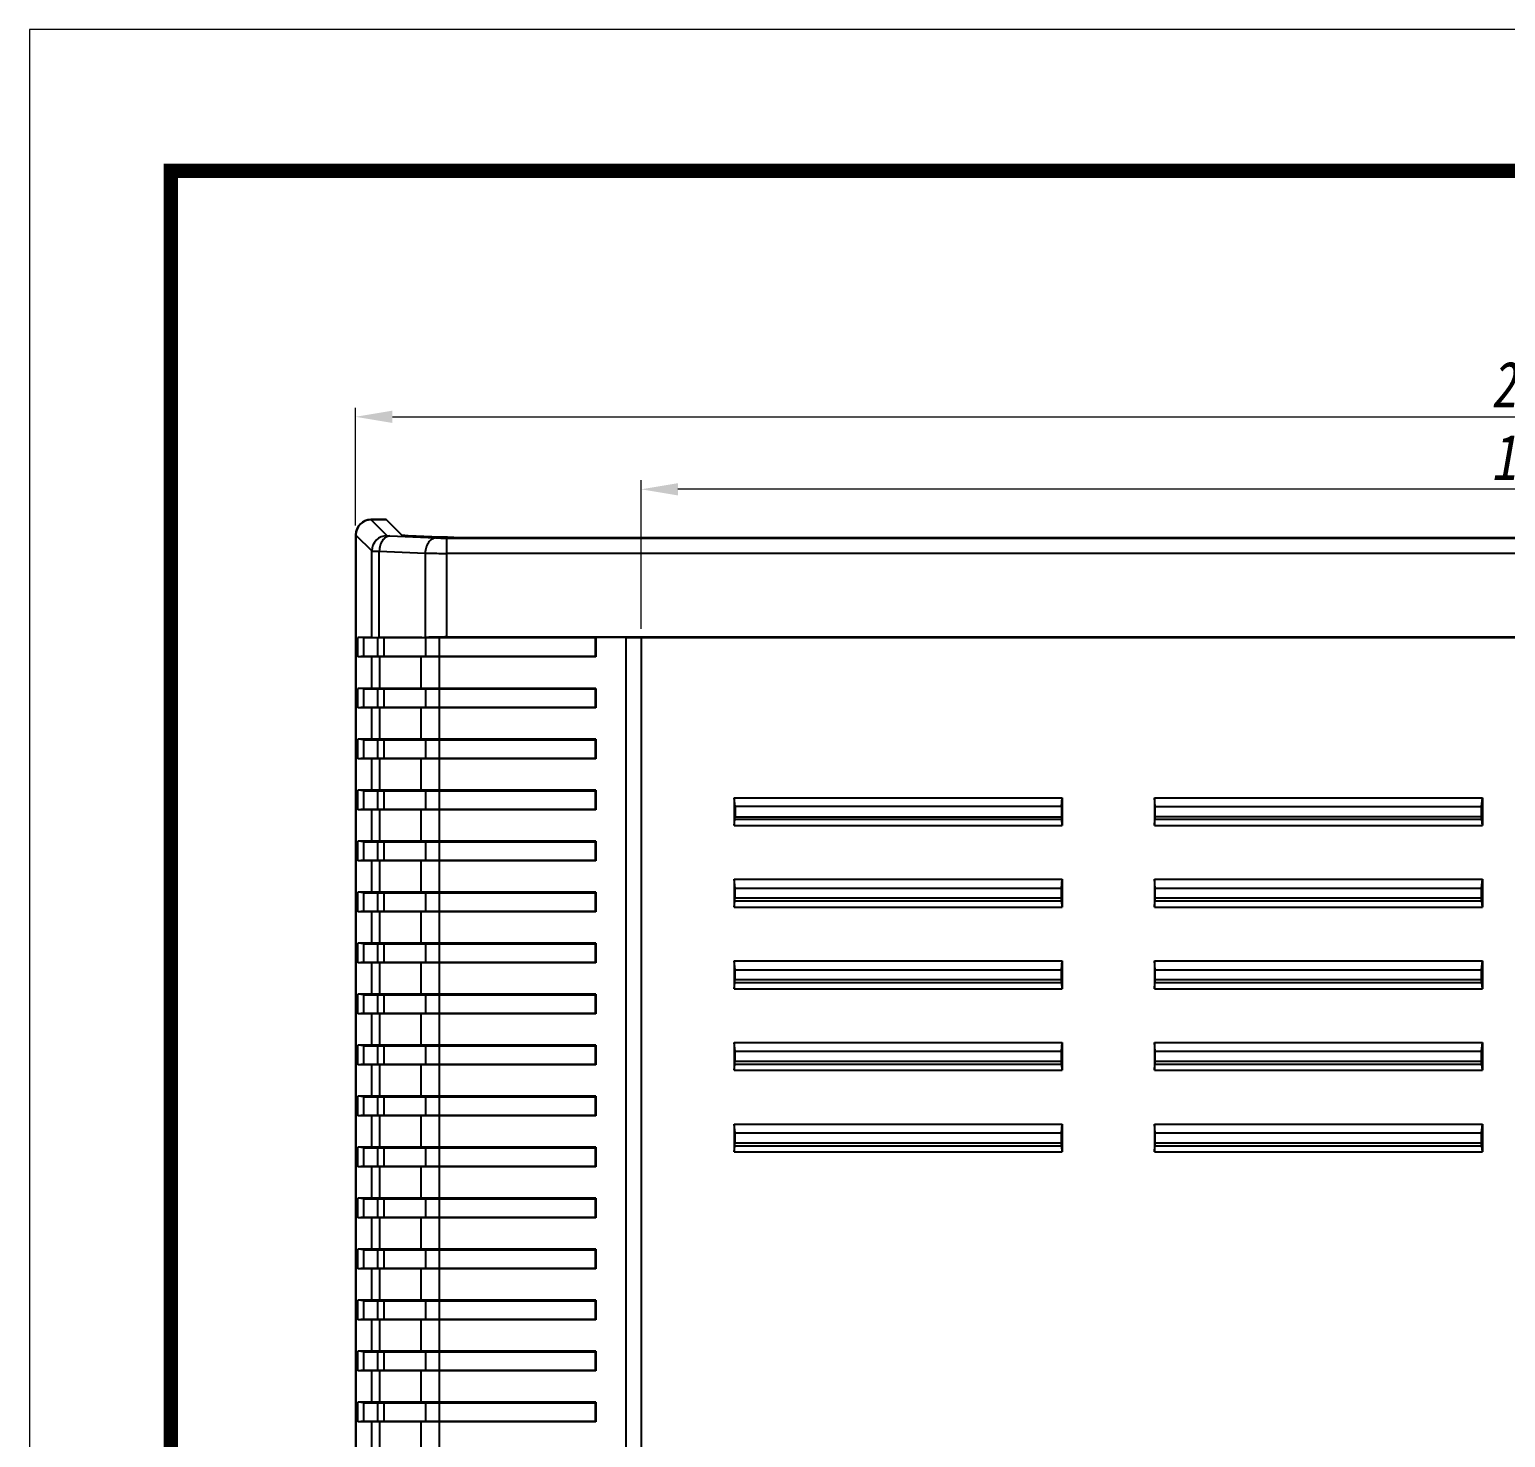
# Model space of a CAD drawing. Header units: millimetres. Extents: x 2015 to 2819, y -1311 to -752.
# Drawn here: x 2014.6 to 2159.3, y -890 to -751.9 of the extents above; entities that cross this region are included whole.
import ezdxf

# ---------------------------------------------------------------- set-up
doc = ezdxf.new("R2010")
doc.units = ezdxf.units.MM
doc.layers.add('06___PRT_ALL_SURFS', color=7, linetype='Continuous')
doc.layers.add('dim', color=82, linetype='Continuous', lineweight=9)
doc.layers.add('from', color=7, linetype='Continuous', lineweight=13)
doc.styles.add('wuwei', font='SimSun.ttf', dxfattribs={"width": 0.8, "oblique": 10})
doc.dimstyles.new('wuwei', dxfattribs={"dimscale": 1.8, "dimtxt": 2.5, "dimasz": 1.5, "dimexe": 0.3, "dimexo": 0.3, "dimgap": 0.5, "dimtad": 1, "dimdsep": 46, "dimtxsty": 'wuwei', "dimcen": 0, "dimclrd": 42, "dimclre": 82, "dimclrt": 82, "dimazin": 2, "dimtfac": 1, "dimtofl": 0, "dimtmove": 0, "dimatfit": 3, "dimfxl": 1, "dimlwd": 5, "dimlwe": 5, "dimarcsym": 0})

# ---------------------------------------------------------------- blocks, each defined once
blk = doc.blocks.new('*D34')
at = {"layer": 'Defpoints', "color": 0}
for p in [(2276.59, -789.92), (2046.59, -801.49), (2276.59, -801.49)]:
    blk.add_point(p, dxfattribs=at)
at = {"layer": 'dim', "color": 82, "lineweight": 5, "true_color": 0x35c922}
for p, q in [((2046.59, -800.59), (2046.59, -789.03)), ((2276.59, -800.59), (2276.59, -789.03))]:
    blk.add_line(p, q, dxfattribs=at)
at = {"layer": 'dim', "color": 42, "lineweight": 5}
blk.add_line((2050.19, -789.92), (2272.99, -789.92), dxfattribs=at)
at = {"layer": 'dim', "color": 42}
for points in [[(2050.19, -789.32), (2050.19, -790.52), (2046.59, -789.92)], [(2272.99, -789.32), (2272.99, -790.52), (2276.59, -789.92)]]:
    blk.add_solid(points, dxfattribs=at)
at = {"layer": 'dim', "color": 82, "true_color": 0x4bd605, "insert": (2161.59, -786.78), "char_height": 4.5, "attachment_point": 5, "style": 'wuwei'}
blk.add_mtext('230', dxfattribs=at)
blk = doc.blocks.new('*D35')
at = {"layer": 'Defpoints', "color": 0}
for p in [(2074.59, -797.03), (2074.59, -811.6), (2248.59, -811.6)]:
    blk.add_point(p, dxfattribs=at)
at = {"layer": 'dim', "color": 82, "lineweight": 5, "true_color": 0x35c922}
for p, q in [((2074.59, -810.7), (2074.59, -796.13)), ((2248.59, -810.7), (2248.59, -796.13))]:
    blk.add_line(p, q, dxfattribs=at)
at = {"layer": 'dim', "color": 42, "lineweight": 5}
blk.add_line((2244.99, -797.03), (2078.19, -797.03), dxfattribs=at)
at = {"layer": 'dim', "color": 42}
for points in [[(2078.19, -796.43), (2078.19, -797.63), (2074.59, -797.03)], [(2244.99, -796.43), (2244.99, -797.63), (2248.59, -797.03)]]:
    blk.add_solid(points, dxfattribs=at)
at = {"layer": 'dim', "color": 82, "true_color": 0x4bd605, "insert": (2161.59, -793.88), "char_height": 4.5, "attachment_point": 5, "style": 'wuwei'}
blk.add_mtext('174', dxfattribs=at)

msp = doc.modelspace()

# ---------------------------------------------------------------- linework, layer by layer
at = {"color": 7, "linetype": 'Continuous'}
for p, q in [((2049.583, -799.996), (2048.084, -799.996)), ((2049.605, -800.018), (2048.106, -800.018)), ((2048.106, -800.018), (2049.665, -801.577)), ((2051.116, -801.529), (2049.605, -800.018)), ((2046.585, -801.494), (2046.585, -1008.497)), ((2046.607, -801.516), (2048.167, -803.076)), ((2046.607, -801.516), (2046.607, -1008.475))]:
    msp.add_line(p, q, dxfattribs=at)
for centre in [(2048.087, -801.497), (2048.108, -801.519)]:
    msp.add_ellipse(centre, major_axis=(-1.063, 1.063), ratio=0.9980992, start_param=5.4987385, end_param=7.0676321, dxfattribs=at)
at = {"layer": '06___PRT_ALL_SURFS', "color": 7, "linetype": 'Continuous'}
for p, q in [((2049.942, -801.604), (2054.45, -801.792)), ((2054.838, -801.718), (2051.732, -801.588)), ((2048.167, -811.543), (2048.167, -803.076)), ((2048.905, -803.103), (2053.413, -803.291)), ((2048.905, -811.548), (2048.905, -803.103)), ((2055.487, -801.811), (2267.683, -801.811)), ((2055.487, -801.811), (2055.487, -811.508)), ((2056.223, -801.742), (2266.948, -801.742)), ((2053.413, -803.291), (2053.413, -811.545)), ((2267.683, -803.309), (2055.487, -803.309)), ((2048.167, -811.543), (2046.803, -811.543)), ((2047.403, -811.596), (2046.803, -811.543)), ((2046.803, -813.448), (2046.803, -811.543)), ((2070.085, -811.596), (2047.403, -811.596)), ((2047.403, -813.396), (2047.403, -811.596)), ((2048.167, -811.543), (2048.905, -811.548)), ((2048.766, -811.596), (2048.167, -811.543)), ((2048.766, -813.396), (2048.766, -811.596)), ((2053.065, -811.549), (2049.007, -811.549)), ((2049.381, -811.596), (2049.007, -811.549)), ((2049.381, -813.396), (2049.381, -811.596)), ((2053.439, -811.596), (2053.065, -811.549)), ((2053.439, -811.596), (2053.439, -813.396)), ((2054.822, -998.477), (2054.822, -811.515)), ((2055.487, -811.508), (2267.683, -811.508)), ((2070.085, -811.596), (2070.138, -811.543)), ((2070.085, -811.596), (2070.085, -813.396)), ((2073.085, -811.543), (2070.138, -811.543)), ((2070.138, -811.543), (2070.138, -813.448)), ((2073.085, -811.543), (2074.585, -811.596)), ((2073.085, -811.543), (2073.085, -998.448)), ((2248.585, -811.596), (2074.585, -811.596)), ((2074.585, -811.596), (2074.585, -998.396)), ((2047.403, -813.396), (2046.803, -813.448)), ((2048.167, -813.448), (2046.803, -813.448)), ((2047.403, -813.396), (2070.085, -813.396)), ((2048.966, -813.448), (2048.166, -813.448)), ((2048.766, -813.396), (2048.167, -813.448)), ((2048.167, -816.543), (2048.167, -813.448)), ((2049.381, -813.396), (2048.966, -813.448)), ((2070.138, -813.448), (2048.966, -813.448)), ((2048.966, -816.543), (2048.966, -813.448)), ((2053.439, -813.396), (2053.024, -813.448)), ((2053.024, -816.543), (2053.024, -813.448)), ((2070.085, -813.396), (2070.138, -813.448)), ((2048.167, -816.543), (2046.803, -816.543)), ((2047.403, -816.596), (2046.803, -816.543)), ((2046.803, -818.448), (2046.803, -816.543)), ((2047.403, -816.596), (2070.085, -816.596)), ((2047.403, -818.396), (2047.403, -816.596)), ((2048.966, -816.543), (2048.166, -816.543)), ((2048.167, -816.543), (2048.766, -816.596)), ((2048.766, -818.396), (2048.766, -816.596)), ((2070.138, -816.543), (2048.966, -816.543)), ((2048.966, -816.543), (2049.381, -816.596)), ((2049.381, -818.396), (2049.381, -816.596)), ((2053.024, -816.543), (2053.439, -816.596)), ((2053.439, -816.596), (2053.439, -818.396)), ((2070.138, -816.543), (2070.085, -816.596)), ((2070.085, -816.596), (2070.085, -818.396)), ((2070.138, -816.543), (2070.138, -818.448)), ((2047.403, -818.396), (2046.803, -818.448)), ((2048.167, -818.448), (2046.803, -818.448)), ((2047.403, -818.396), (2070.085, -818.396)), ((2048.966, -818.448), (2048.166, -818.448)), ((2048.766, -818.396), (2048.167, -818.448)), ((2048.167, -821.543), (2048.167, -818.448)), ((2049.381, -818.396), (2048.966, -818.448)), ((2070.138, -818.448), (2048.966, -818.448)), ((2048.966, -821.543), (2048.966, -818.448)), ((2053.439, -818.396), (2053.024, -818.448)), ((2053.024, -821.543), (2053.024, -818.448)), ((2070.085, -818.396), (2070.138, -818.448)), ((2048.167, -821.543), (2046.803, -821.543)), ((2047.403, -821.596), (2046.803, -821.543)), ((2046.803, -823.448), (2046.803, -821.543)), ((2047.403, -821.596), (2070.085, -821.596)), ((2047.403, -823.396), (2047.403, -821.596)), ((2048.966, -821.543), (2048.166, -821.543)), ((2048.167, -821.543), (2048.766, -821.596)), ((2048.766, -823.396), (2048.766, -821.596)), ((2070.138, -821.543), (2048.966, -821.543)), ((2048.966, -821.543), (2049.381, -821.596)), ((2049.381, -823.396), (2049.381, -821.596)), ((2053.024, -821.543), (2053.439, -821.596)), ((2053.439, -821.596), (2053.439, -823.396)), ((2070.138, -821.543), (2070.085, -821.596)), ((2070.085, -821.596), (2070.085, -823.396)), ((2070.138, -821.543), (2070.138, -823.448)), ((2047.403, -823.396), (2046.803, -823.448)), ((2047.403, -823.396), (2070.085, -823.396)), ((2048.766, -823.396), (2048.167, -823.448)), ((2049.381, -823.396), (2048.966, -823.448)), ((2053.439, -823.396), (2053.024, -823.448)), ((2070.085, -823.396), (2070.138, -823.448)), ((2048.167, -823.448), (2046.803, -823.448)), ((2048.966, -823.448), (2048.166, -823.448)), ((2048.167, -826.543), (2048.167, -823.448)), ((2070.138, -823.448), (2048.966, -823.448)), ((2048.966, -826.543), (2048.966, -823.448)), ((2053.024, -826.543), (2053.024, -823.448)), ((2048.167, -826.543), (2046.803, -826.543)), ((2047.403, -826.596), (2046.803, -826.543)), ((2046.803, -828.448), (2046.803, -826.543)), ((2047.403, -826.596), (2070.085, -826.596)), ((2047.403, -828.396), (2047.403, -826.596)), ((2048.966, -826.543), (2048.166, -826.543)), ((2048.167, -826.543), (2048.766, -826.596)), ((2048.766, -828.396), (2048.766, -826.596)), ((2070.138, -826.543), (2048.966, -826.543)), ((2048.966, -826.543), (2049.381, -826.596)), ((2049.381, -828.396), (2049.381, -826.596)), ((2053.024, -826.543), (2053.439, -826.596)), ((2053.439, -826.596), (2053.439, -828.396)), ((2070.138, -826.543), (2070.085, -826.596)), ((2070.085, -826.596), (2070.085, -828.396)), ((2070.138, -826.543), (2070.138, -828.448)), ((2083.707, -827.264), (2115.864, -827.264)), ((2083.785, -828.13), (2083.707, -827.264)), ((2083.707, -827.264), (2083.707, -829.996)), ((2115.785, -828.13), (2115.864, -827.264)), ((2115.864, -827.264), (2115.864, -829.996)), ((2124.907, -827.264), (2157.064, -827.264)), ((2124.985, -828.13), (2124.907, -827.264)), ((2124.907, -827.264), (2124.907, -829.996)), ((2156.985, -828.13), (2157.064, -827.264)), ((2157.064, -827.264), (2157.064, -829.996)), ((2047.403, -828.396), (2046.803, -828.448)), ((2048.167, -828.448), (2046.803, -828.448)), ((2047.403, -828.396), (2070.085, -828.396)), ((2048.966, -828.448), (2048.166, -828.448)), ((2048.766, -828.396), (2048.167, -828.448)), ((2048.167, -831.543), (2048.167, -828.448)), ((2049.381, -828.396), (2048.966, -828.448)), ((2070.138, -828.448), (2048.966, -828.448)), ((2048.966, -831.543), (2048.966, -828.448)), ((2053.439, -828.396), (2053.024, -828.448)), ((2053.024, -831.543), (2053.024, -828.448)), ((2070.085, -828.396), (2070.138, -828.448)), ((2083.759, -829.13), (2115.811, -829.13)), ((2083.772, -829.274), (2083.759, -829.13)), ((2115.785, -828.13), (2083.785, -828.13)), ((2083.785, -828.13), (2083.785, -829.13)), ((2115.785, -828.13), (2115.785, -829.13)), ((2115.785, -829.419), (2115.811, -829.13)), ((2156.985, -829.13), (2124.959, -829.13)), ((2124.972, -829.274), (2124.959, -829.13)), ((2124.985, -828.13), (2156.985, -828.13)), ((2124.985, -829.13), (2124.985, -828.13)), ((2156.985, -829.418), (2156.985, -828.13)), ((2083.707, -829.996), (2083.759, -829.418)), ((2083.707, -829.996), (2115.864, -829.996)), ((2083.785, -829.419), (2083.772, -829.274)), ((2115.785, -829.418), (2083.785, -829.418)), ((2115.864, -829.996), (2115.811, -829.418)), ((2124.907, -829.996), (2124.959, -829.418)), ((2124.907, -829.996), (2157.064, -829.996)), ((2124.985, -829.419), (2124.972, -829.274)), ((2156.985, -829.418), (2124.985, -829.418)), ((2157.064, -829.996), (2157.011, -829.418)), ((2048.167, -831.543), (2046.803, -831.543)), ((2047.403, -831.596), (2046.803, -831.543)), ((2046.803, -833.448), (2046.803, -831.543)), ((2047.403, -831.596), (2070.085, -831.596)), ((2047.403, -833.396), (2047.403, -831.596)), ((2048.966, -831.543), (2048.166, -831.543)), ((2048.167, -831.543), (2048.766, -831.596)), ((2048.766, -833.396), (2048.766, -831.596)), ((2070.138, -831.543), (2048.966, -831.543)), ((2048.966, -831.543), (2049.381, -831.596)), ((2049.381, -833.396), (2049.381, -831.596)), ((2053.024, -831.543), (2053.439, -831.596)), ((2053.439, -831.596), (2053.439, -833.396)), ((2070.138, -831.543), (2070.085, -831.596)), ((2070.085, -831.596), (2070.085, -833.396)), ((2070.138, -831.543), (2070.138, -833.448)), ((2047.403, -833.396), (2046.803, -833.448)), ((2048.167, -833.448), (2046.803, -833.448)), ((2047.403, -833.396), (2070.085, -833.396)), ((2048.966, -833.448), (2048.166, -833.448)), ((2048.766, -833.396), (2048.167, -833.448)), ((2048.167, -836.543), (2048.167, -833.448)), ((2049.381, -833.396), (2048.966, -833.448)), ((2070.138, -833.448), (2048.966, -833.448)), ((2048.966, -836.543), (2048.966, -833.448)), ((2053.439, -833.396), (2053.024, -833.448)), ((2053.024, -836.543), (2053.024, -833.448)), ((2070.085, -833.396), (2070.138, -833.448)), ((2083.707, -835.264), (2115.864, -835.264)), ((2083.785, -836.13), (2083.707, -835.264)), ((2083.707, -835.264), (2083.707, -837.996)), ((2083.785, -836.13), (2115.785, -836.13)), ((2083.785, -837.13), (2083.785, -836.13)), ((2115.785, -836.13), (2115.864, -835.264)), ((2115.785, -837.418), (2115.785, -836.13)), ((2115.864, -835.264), (2115.864, -837.996)), ((2124.907, -835.264), (2157.064, -835.264)), ((2124.907, -835.264), (2124.907, -837.996)), ((2124.985, -836.13), (2124.907, -835.264)), ((2124.985, -836.13), (2156.985, -836.13)), ((2124.985, -837.13), (2124.985, -836.13)), ((2156.985, -836.13), (2157.064, -835.264)), ((2156.985, -837.418), (2156.985, -836.13)), ((2157.064, -835.264), (2157.064, -837.996)), ((2048.167, -836.543), (2046.803, -836.543)), ((2047.403, -836.596), (2046.803, -836.543)), ((2046.803, -838.448), (2046.803, -836.543)), ((2047.403, -836.596), (2070.085, -836.596)), ((2047.403, -838.396), (2047.403, -836.596)), ((2048.966, -836.543), (2048.166, -836.543)), ((2048.167, -836.543), (2048.766, -836.596)), ((2048.766, -838.396), (2048.766, -836.596)), ((2070.138, -836.543), (2048.966, -836.543)), ((2048.966, -836.543), (2049.381, -836.596)), ((2049.381, -838.396), (2049.381, -836.596)), ((2053.024, -836.543), (2053.439, -836.596)), ((2053.439, -836.596), (2053.439, -838.396)), ((2070.138, -836.543), (2070.085, -836.596)), ((2070.085, -836.596), (2070.085, -838.396)), ((2070.138, -836.543), (2070.138, -838.448)), ((2083.707, -837.996), (2083.759, -837.418)), ((2115.785, -837.13), (2083.759, -837.13)), ((2083.772, -837.274), (2083.759, -837.13)), ((2083.785, -837.419), (2083.772, -837.274)), ((2115.785, -837.418), (2083.785, -837.418)), ((2115.864, -837.996), (2115.811, -837.418)), ((2124.907, -837.996), (2124.959, -837.418)), ((2156.985, -837.13), (2124.959, -837.13)), ((2124.972, -837.274), (2124.959, -837.13)), ((2124.985, -837.419), (2124.972, -837.274)), ((2156.985, -837.418), (2124.985, -837.418)), ((2157.064, -837.996), (2157.011, -837.418)), ((2047.403, -838.396), (2046.803, -838.448)), ((2048.167, -838.448), (2046.803, -838.448)), ((2047.403, -838.396), (2070.085, -838.396)), ((2048.966, -838.448), (2048.166, -838.448)), ((2048.766, -838.396), (2048.167, -838.448)), ((2048.167, -841.543), (2048.167, -838.448)), ((2049.381, -838.396), (2048.966, -838.448)), ((2070.138, -838.448), (2048.966, -838.448)), ((2048.966, -841.543), (2048.966, -838.448)), ((2053.439, -838.396), (2053.024, -838.448)), ((2053.024, -841.543), (2053.024, -838.448)), ((2070.085, -838.396), (2070.138, -838.448)), ((2083.707, -837.996), (2115.864, -837.996)), ((2124.907, -837.996), (2157.064, -837.996)), ((2048.167, -841.543), (2046.803, -841.543)), ((2047.403, -841.596), (2046.803, -841.543)), ((2046.803, -843.448), (2046.803, -841.543)), ((2047.403, -841.596), (2070.085, -841.596)), ((2047.403, -843.396), (2047.403, -841.596)), ((2048.966, -841.543), (2048.166, -841.543)), ((2048.167, -841.543), (2048.766, -841.596)), ((2048.766, -843.396), (2048.766, -841.596)), ((2070.138, -841.543), (2048.966, -841.543)), ((2048.966, -841.543), (2049.381, -841.596)), ((2049.381, -843.396), (2049.381, -841.596)), ((2053.024, -841.543), (2053.439, -841.596)), ((2053.439, -841.596), (2053.439, -843.396)), ((2070.138, -841.543), (2070.085, -841.596)), ((2070.085, -841.596), (2070.085, -843.396)), ((2070.138, -841.543), (2070.138, -843.448)), ((2047.403, -843.396), (2046.803, -843.448)), ((2048.167, -843.448), (2046.803, -843.448)), ((2047.403, -843.396), (2070.085, -843.396)), ((2048.966, -843.448), (2048.166, -843.448)), ((2048.766, -843.396), (2048.167, -843.448)), ((2048.167, -846.543), (2048.167, -843.448)), ((2049.381, -843.396), (2048.966, -843.448)), ((2070.138, -843.448), (2048.966, -843.448)), ((2048.966, -846.543), (2048.966, -843.448)), ((2053.439, -843.396), (2053.024, -843.448)), ((2053.024, -846.543), (2053.024, -843.448)), ((2070.085, -843.396), (2070.138, -843.448)), ((2083.707, -843.264), (2115.864, -843.264)), ((2083.707, -843.264), (2083.707, -845.996)), ((2083.785, -844.13), (2083.707, -843.264)), ((2115.785, -844.13), (2115.864, -843.264)), ((2115.864, -843.264), (2115.864, -845.996)), ((2124.907, -843.264), (2157.064, -843.264)), ((2124.907, -843.264), (2124.907, -845.996)), ((2124.985, -844.13), (2124.907, -843.264)), ((2156.985, -844.13), (2157.064, -843.264)), ((2157.064, -843.264), (2157.064, -845.996)), ((2083.785, -844.13), (2115.785, -844.13)), ((2083.785, -845.13), (2083.785, -844.13)), ((2115.785, -845.418), (2115.785, -844.13)), ((2124.985, -844.13), (2156.985, -844.13)), ((2124.985, -845.13), (2124.985, -844.13)), ((2156.985, -845.418), (2156.985, -844.13)), ((2048.167, -846.543), (2046.803, -846.543)), ((2047.403, -846.596), (2046.803, -846.543)), ((2046.803, -848.448), (2046.803, -846.543)), ((2048.966, -846.543), (2048.166, -846.543)), ((2048.167, -846.543), (2048.766, -846.596)), ((2070.138, -846.543), (2048.966, -846.543)), ((2048.966, -846.543), (2049.381, -846.596)), ((2053.024, -846.543), (2053.439, -846.596)), ((2070.138, -846.543), (2070.085, -846.596)), ((2070.138, -846.543), (2070.138, -848.448)), ((2083.707, -845.996), (2083.759, -845.418)), ((2083.707, -845.996), (2115.864, -845.996)), ((2115.785, -845.13), (2083.759, -845.13)), ((2083.772, -845.274), (2083.759, -845.13)), ((2083.785, -845.419), (2083.772, -845.274)), ((2115.785, -845.418), (2083.785, -845.418)), ((2115.864, -845.996), (2115.811, -845.418)), ((2124.907, -845.996), (2124.959, -845.418)), ((2124.907, -845.996), (2157.064, -845.996)), ((2156.985, -845.13), (2124.959, -845.13)), ((2124.972, -845.274), (2124.959, -845.13)), ((2124.985, -845.419), (2124.972, -845.274)), ((2156.985, -845.418), (2124.985, -845.418)), ((2157.064, -845.996), (2157.011, -845.418)), ((2047.403, -846.596), (2070.085, -846.596)), ((2047.403, -848.396), (2047.403, -846.596)), ((2048.766, -848.396), (2048.766, -846.596)), ((2049.381, -848.396), (2049.381, -846.596)), ((2053.439, -846.596), (2053.439, -848.396)), ((2070.085, -846.596), (2070.085, -848.396)), ((2047.403, -848.396), (2046.803, -848.448)), ((2048.167, -848.448), (2046.803, -848.448)), ((2047.403, -848.396), (2070.085, -848.396)), ((2048.966, -848.448), (2048.166, -848.448)), ((2048.766, -848.396), (2048.167, -848.448)), ((2048.167, -851.543), (2048.167, -848.448)), ((2049.381, -848.396), (2048.966, -848.448)), ((2070.138, -848.448), (2048.966, -848.448)), ((2048.966, -851.543), (2048.966, -848.448)), ((2053.439, -848.396), (2053.024, -848.448)), ((2053.024, -851.543), (2053.024, -848.448)), ((2070.085, -848.396), (2070.138, -848.448)), ((2048.167, -851.543), (2046.803, -851.543)), ((2047.403, -851.596), (2046.803, -851.543)), ((2046.803, -853.448), (2046.803, -851.543)), ((2047.403, -851.596), (2070.085, -851.596)), ((2047.403, -853.396), (2047.403, -851.596)), ((2048.966, -851.543), (2048.166, -851.543)), ((2048.167, -851.543), (2048.766, -851.596)), ((2048.766, -853.396), (2048.766, -851.596)), ((2070.138, -851.543), (2048.966, -851.543)), ((2048.966, -851.543), (2049.381, -851.596)), ((2049.381, -853.396), (2049.381, -851.596)), ((2053.024, -851.543), (2053.439, -851.596)), ((2053.439, -851.596), (2053.439, -853.396)), ((2070.138, -851.543), (2070.085, -851.596)), ((2070.085, -851.596), (2070.085, -853.396)), ((2070.138, -851.543), (2070.138, -853.448)), ((2083.707, -851.264), (2115.864, -851.264)), ((2083.707, -851.264), (2083.707, -853.996)), ((2083.785, -852.13), (2083.707, -851.264)), ((2083.785, -852.13), (2115.785, -852.13)), ((2083.785, -853.13), (2083.785, -852.13)), ((2115.785, -852.13), (2115.864, -851.264)), ((2115.785, -853.418), (2115.785, -852.13)), ((2115.864, -851.264), (2115.864, -853.996)), ((2124.907, -851.264), (2157.064, -851.264)), ((2124.907, -851.264), (2124.907, -853.996)), ((2124.985, -852.13), (2124.907, -851.264)), ((2124.985, -852.13), (2156.985, -852.13)), ((2124.985, -853.13), (2124.985, -852.13)), ((2156.985, -852.13), (2157.064, -851.264)), ((2156.985, -853.418), (2156.985, -852.13)), ((2157.064, -851.264), (2157.064, -853.996)), ((2047.403, -853.396), (2046.803, -853.448)), ((2048.167, -853.448), (2046.803, -853.448)), ((2047.403, -853.396), (2070.085, -853.396)), ((2048.966, -853.448), (2048.166, -853.448)), ((2048.766, -853.396), (2048.167, -853.448)), ((2048.167, -856.543), (2048.167, -853.448)), ((2049.381, -853.396), (2048.966, -853.448)), ((2070.138, -853.448), (2048.966, -853.448)), ((2048.966, -856.543), (2048.966, -853.448)), ((2053.439, -853.396), (2053.024, -853.448)), ((2053.024, -856.543), (2053.024, -853.448)), ((2070.085, -853.396), (2070.138, -853.448)), ((2083.707, -853.996), (2083.759, -853.418)), ((2115.785, -853.13), (2083.759, -853.13)), ((2083.772, -853.274), (2083.759, -853.13)), ((2083.785, -853.419), (2083.772, -853.274)), ((2115.785, -853.418), (2083.785, -853.418)), ((2115.864, -853.996), (2115.811, -853.418)), ((2124.907, -853.996), (2124.959, -853.418)), ((2156.985, -853.13), (2124.959, -853.13)), ((2124.972, -853.274), (2124.959, -853.13)), ((2124.985, -853.419), (2124.972, -853.274)), ((2156.985, -853.418), (2124.985, -853.418)), ((2157.064, -853.996), (2157.011, -853.418)), ((2083.707, -853.996), (2115.864, -853.996)), ((2124.907, -853.996), (2157.064, -853.996)), ((2048.167, -856.543), (2046.803, -856.543)), ((2047.403, -856.596), (2046.803, -856.543)), ((2046.803, -858.448), (2046.803, -856.543)), ((2047.403, -856.596), (2070.085, -856.596)), ((2047.403, -858.396), (2047.403, -856.596)), ((2048.966, -856.543), (2048.166, -856.543)), ((2048.167, -856.543), (2048.766, -856.596)), ((2048.766, -858.396), (2048.766, -856.596)), ((2070.138, -856.543), (2048.966, -856.543)), ((2048.966, -856.543), (2049.381, -856.596)), ((2049.381, -858.396), (2049.381, -856.596)), ((2053.024, -856.543), (2053.439, -856.596)), ((2053.439, -856.596), (2053.439, -858.396)), ((2070.138, -856.543), (2070.085, -856.596)), ((2070.085, -856.596), (2070.085, -858.396)), ((2070.138, -856.543), (2070.138, -858.448)), ((2047.403, -858.396), (2046.803, -858.448)), ((2048.167, -858.448), (2046.803, -858.448)), ((2047.403, -858.396), (2070.085, -858.396)), ((2048.966, -858.448), (2048.166, -858.448)), ((2048.766, -858.396), (2048.167, -858.448)), ((2048.167, -861.543), (2048.167, -858.448)), ((2049.381, -858.396), (2048.966, -858.448)), ((2070.138, -858.448), (2048.966, -858.448)), ((2048.966, -861.543), (2048.966, -858.448)), ((2053.439, -858.396), (2053.024, -858.448)), ((2053.024, -861.543), (2053.024, -858.448)), ((2070.085, -858.396), (2070.138, -858.448)), ((2083.707, -859.264), (2115.864, -859.264)), ((2083.707, -859.264), (2083.707, -861.996)), ((2083.785, -860.13), (2083.707, -859.264)), ((2115.785, -860.13), (2115.864, -859.264)), ((2115.864, -859.264), (2115.864, -861.996)), ((2124.907, -859.264), (2157.064, -859.264)), ((2124.907, -859.264), (2124.907, -861.996)), ((2124.985, -860.13), (2124.907, -859.264)), ((2156.985, -860.13), (2157.064, -859.264)), ((2157.064, -859.264), (2157.064, -861.996)), ((2083.785, -860.13), (2115.785, -860.13)), ((2083.785, -861.13), (2083.785, -860.13)), ((2115.785, -861.418), (2115.785, -860.13)), ((2124.985, -860.13), (2156.985, -860.13)), ((2124.985, -861.13), (2124.985, -860.13)), ((2156.985, -861.418), (2156.985, -860.13)), ((2048.167, -861.543), (2046.803, -861.543)), ((2047.403, -861.596), (2046.803, -861.543)), ((2046.803, -863.448), (2046.803, -861.543)), ((2047.403, -861.596), (2070.085, -861.596)), ((2047.403, -863.396), (2047.403, -861.596)), ((2048.966, -861.543), (2048.166, -861.543)), ((2048.167, -861.543), (2048.766, -861.596)), ((2048.766, -863.396), (2048.766, -861.596)), ((2070.138, -861.543), (2048.966, -861.543)), ((2048.966, -861.543), (2049.381, -861.596)), ((2049.381, -863.396), (2049.381, -861.596)), ((2053.024, -861.543), (2053.439, -861.596)), ((2053.439, -861.596), (2053.439, -863.396)), ((2070.138, -861.543), (2070.085, -861.596)), ((2070.085, -861.596), (2070.085, -863.396)), ((2070.138, -861.543), (2070.138, -863.448)), ((2083.707, -861.996), (2083.759, -861.418)), ((2083.707, -861.996), (2115.864, -861.996)), ((2115.785, -861.13), (2083.759, -861.13)), ((2083.772, -861.274), (2083.759, -861.13)), ((2083.785, -861.419), (2083.772, -861.274)), ((2115.785, -861.418), (2083.785, -861.418)), ((2115.864, -861.996), (2115.811, -861.418)), ((2124.907, -861.996), (2124.959, -861.418)), ((2124.907, -861.996), (2157.064, -861.996)), ((2156.985, -861.13), (2124.959, -861.13)), ((2124.972, -861.274), (2124.959, -861.13)), ((2124.985, -861.419), (2124.972, -861.274)), ((2156.985, -861.418), (2124.985, -861.418)), ((2157.064, -861.996), (2157.011, -861.418)), ((2047.403, -863.396), (2046.803, -863.448)), ((2048.167, -863.448), (2046.803, -863.448)), ((2047.403, -863.396), (2070.085, -863.396)), ((2048.966, -863.448), (2048.166, -863.448)), ((2048.766, -863.396), (2048.167, -863.448)), ((2048.167, -866.543), (2048.167, -863.448)), ((2049.381, -863.396), (2048.966, -863.448)), ((2070.138, -863.448), (2048.966, -863.448)), ((2048.966, -866.543), (2048.966, -863.448)), ((2053.439, -863.396), (2053.024, -863.448)), ((2053.024, -866.543), (2053.024, -863.448)), ((2070.085, -863.396), (2070.138, -863.448)), ((2048.167, -866.543), (2046.803, -866.543)), ((2047.403, -866.596), (2046.803, -866.543)), ((2046.803, -868.448), (2046.803, -866.543)), ((2047.403, -866.596), (2070.085, -866.596)), ((2047.403, -868.396), (2047.403, -866.596)), ((2048.966, -866.543), (2048.166, -866.543)), ((2048.167, -866.543), (2048.766, -866.596)), ((2048.766, -868.396), (2048.766, -866.596)), ((2070.138, -866.543), (2048.966, -866.543)), ((2048.966, -866.543), (2049.381, -866.596)), ((2049.381, -868.396), (2049.381, -866.596)), ((2053.024, -866.543), (2053.439, -866.596)), ((2053.439, -866.596), (2053.439, -868.396)), ((2070.138, -866.543), (2070.085, -866.596)), ((2070.085, -866.596), (2070.085, -868.396)), ((2070.138, -866.543), (2070.138, -868.448)), ((2047.403, -868.396), (2046.803, -868.448)), ((2048.167, -868.448), (2046.803, -868.448)), ((2047.403, -868.396), (2070.085, -868.396)), ((2048.966, -868.448), (2048.166, -868.448)), ((2048.766, -868.396), (2048.167, -868.448)), ((2048.167, -871.543), (2048.167, -868.448)), ((2049.381, -868.396), (2048.966, -868.448)), ((2070.138, -868.448), (2048.966, -868.448)), ((2048.966, -871.543), (2048.966, -868.448)), ((2053.439, -868.396), (2053.024, -868.448)), ((2053.024, -871.543), (2053.024, -868.448)), ((2070.085, -868.396), (2070.138, -868.448)), ((2048.167, -871.543), (2046.803, -871.543)), ((2047.403, -871.596), (2046.803, -871.543)), ((2046.803, -873.448), (2046.803, -871.543)), ((2047.403, -871.596), (2070.085, -871.596)), ((2047.403, -873.396), (2047.403, -871.596)), ((2048.966, -871.543), (2048.166, -871.543)), ((2048.167, -871.543), (2048.766, -871.596)), ((2048.766, -873.396), (2048.766, -871.596)), ((2070.138, -871.543), (2048.966, -871.543)), ((2048.966, -871.543), (2049.381, -871.596)), ((2049.381, -873.396), (2049.381, -871.596)), ((2053.024, -871.543), (2053.439, -871.596)), ((2053.439, -871.596), (2053.439, -873.396)), ((2070.138, -871.543), (2070.085, -871.596)), ((2070.085, -871.596), (2070.085, -873.396)), ((2070.138, -871.543), (2070.138, -873.448)), ((2047.403, -873.396), (2046.803, -873.448)), ((2048.167, -873.448), (2046.803, -873.448)), ((2047.403, -873.396), (2070.085, -873.396)), ((2048.966, -873.448), (2048.166, -873.448)), ((2048.766, -873.396), (2048.167, -873.448)), ((2048.167, -876.543), (2048.167, -873.448)), ((2049.381, -873.396), (2048.966, -873.448)), ((2070.138, -873.448), (2048.966, -873.448)), ((2048.966, -876.543), (2048.966, -873.448)), ((2053.439, -873.396), (2053.024, -873.448)), ((2053.024, -876.543), (2053.024, -873.448)), ((2070.085, -873.396), (2070.138, -873.448)), ((2048.167, -876.543), (2046.803, -876.543)), ((2047.403, -876.596), (2046.803, -876.543)), ((2046.803, -878.448), (2046.803, -876.543)), ((2047.403, -876.596), (2070.085, -876.596)), ((2047.403, -878.396), (2047.403, -876.596)), ((2048.966, -876.543), (2048.166, -876.543)), ((2048.167, -876.543), (2048.766, -876.596)), ((2048.766, -878.396), (2048.766, -876.596)), ((2070.138, -876.543), (2048.966, -876.543)), ((2048.966, -876.543), (2049.381, -876.596)), ((2049.381, -878.396), (2049.381, -876.596)), ((2053.024, -876.543), (2053.439, -876.596)), ((2053.439, -876.596), (2053.439, -878.396)), ((2070.138, -876.543), (2070.085, -876.596)), ((2070.085, -876.596), (2070.085, -878.396)), ((2070.138, -876.543), (2070.138, -878.448)), ((2047.403, -878.396), (2046.803, -878.448)), ((2048.167, -878.448), (2046.803, -878.448)), ((2047.403, -878.396), (2070.085, -878.396)), ((2048.966, -878.448), (2048.166, -878.448)), ((2048.766, -878.396), (2048.167, -878.448)), ((2048.167, -881.543), (2048.167, -878.448)), ((2049.381, -878.396), (2048.966, -878.448)), ((2070.138, -878.448), (2048.966, -878.448)), ((2048.966, -881.543), (2048.966, -878.448)), ((2053.439, -878.396), (2053.024, -878.448)), ((2053.024, -881.543), (2053.024, -878.448)), ((2070.085, -878.396), (2070.138, -878.448)), ((2048.167, -881.543), (2046.803, -881.543)), ((2047.403, -881.596), (2046.803, -881.543)), ((2046.803, -883.448), (2046.803, -881.543)), ((2047.403, -881.596), (2070.085, -881.596)), ((2047.403, -883.396), (2047.403, -881.596)), ((2048.966, -881.543), (2048.166, -881.543)), ((2048.167, -881.543), (2048.766, -881.596)), ((2048.766, -883.396), (2048.766, -881.596)), ((2070.138, -881.543), (2048.966, -881.543)), ((2048.966, -881.543), (2049.381, -881.596)), ((2049.381, -883.396), (2049.381, -881.596)), ((2053.024, -881.543), (2053.439, -881.596)), ((2053.439, -881.596), (2053.439, -883.396)), ((2070.138, -881.543), (2070.085, -881.596)), ((2070.085, -881.596), (2070.085, -883.396)), ((2070.138, -881.543), (2070.138, -883.448)), ((2047.403, -883.396), (2046.803, -883.448)), ((2048.167, -883.448), (2046.803, -883.448)), ((2047.403, -883.396), (2070.085, -883.396)), ((2048.966, -883.448), (2048.166, -883.448)), ((2048.766, -883.396), (2048.167, -883.448)), ((2048.167, -886.543), (2048.167, -883.448)), ((2049.381, -883.396), (2048.966, -883.448)), ((2070.138, -883.448), (2048.966, -883.448)), ((2048.966, -886.543), (2048.966, -883.448)), ((2053.439, -883.396), (2053.024, -883.448)), ((2053.024, -886.543), (2053.024, -883.448)), ((2070.085, -883.396), (2070.138, -883.448)), ((2048.167, -886.543), (2046.803, -886.543)), ((2047.403, -886.596), (2046.803, -886.543)), ((2046.803, -888.448), (2046.803, -886.543)), ((2047.403, -886.596), (2070.085, -886.596)), ((2047.403, -888.396), (2047.403, -886.596)), ((2048.966, -886.543), (2048.166, -886.543)), ((2048.167, -886.543), (2048.766, -886.596)), ((2048.766, -888.396), (2048.766, -886.596)), ((2070.138, -886.543), (2048.966, -886.543)), ((2048.966, -886.543), (2049.381, -886.596)), ((2049.381, -888.396), (2049.381, -886.596)), ((2053.024, -886.543), (2053.439, -886.596)), ((2053.439, -886.596), (2053.439, -888.396)), ((2070.138, -886.543), (2070.085, -886.596)), ((2070.085, -886.596), (2070.085, -888.396)), ((2070.138, -886.543), (2070.138, -888.448)), ((2047.403, -888.396), (2046.803, -888.448)), ((2048.167, -888.448), (2046.803, -888.448)), ((2047.403, -888.396), (2070.085, -888.396)), ((2048.966, -888.448), (2048.166, -888.448)), ((2048.766, -888.396), (2048.167, -888.448)), ((2048.167, -891.543), (2048.167, -888.448)), ((2049.381, -888.396), (2048.966, -888.448)), ((2070.138, -888.448), (2048.966, -888.448)), ((2048.966, -891.543), (2048.966, -888.448)), ((2053.439, -888.396), (2053.024, -888.448)), ((2053.024, -891.543), (2053.024, -888.448)), ((2070.085, -888.396), (2070.138, -888.448))]:
    msp.add_line(p, q, dxfattribs=at)
for centre, radius, start, end in [((2049.669, -803.079), 1.502, 90.13084, 179.86916), ((2049.007, -796.378), 15.171, 269.61218, 269.99988), ((2053.064, -796.16), 15.389, 270.00436, 271.29672), ((2065.259, -1339.148), 527.737, 91.13325, 91.2863)]:
    msp.add_arc(centre, radius, start, end, dxfattribs=at)
msp.add_ellipse((2055.487, -811.771), major_axis=(3, 0), ratio=0.0874887, start_param=1.5707963, end_param=1.7943715, dxfattribs=at)
for points, start_tangent, end_tangent in [([(2049.942, -801.604), (2049.552, -801.731), (2049.22, -802.059), (2048.993, -802.54), (2048.905, -803.103)], (-0.9989655, -0.0454749), (-0.0218045, -0.9997623)), ([(2049.665, -801.577), (2049.694, -801.586), (2049.724, -801.59), (2049.764, -801.594), (2049.814, -801.597), (2049.874, -801.601), (2049.942, -801.604)], (0.7070913, -0.7071223), (0.9991277, -0.0417596)), ([(2051.732, -801.588), (2051.412, -801.571), (2051.202, -801.551), (2051.116, -801.529)], (-0.9991277, 0.0417595), (-0.7070491, 0.7071645)), ([(2048.167, -803.076), (2048.191, -803.08), (2048.243, -803.084), (2048.323, -803.088), (2048.43, -803.092), (2048.564, -803.096), (2048.723, -803.099), (2048.905, -803.103)], (0.9363815, -0.3509838), (0.999877, -0.0156824)), ([(2054.45, -801.792), (2054.06, -801.92), (2053.728, -802.248), (2053.501, -802.728), (2053.413, -803.291)], (-0.9989655, -0.0454749), (-0.0218042, -0.9997623)), ([(2054.45, -801.792), (2054.757, -801.802), (2055.11, -801.808), (2055.487, -801.811)], (0.9991262, -0.0417956), (1, 0.0000058)), ([(2056.223, -801.742), (2055.719, -801.739), (2055.246, -801.731), (2054.838, -801.718)], (-1, 0.0000007), (-0.9991276, 0.0417607)), ([(2053.413, -803.291), (2054.026, -803.301), (2054.731, -803.307), (2055.487, -803.309)], (0.9997811, -0.0209244), (1, 0.0000048))]:
    msp.add_spline(points, degree=3, dxfattribs=dict(at, start_tangent=start_tangent, end_tangent=end_tangent))
at = {"layer": 'from'}
msp.add_lwpolyline([(2014.614, -1310.826), (2818.86, -1310.826), (2818.86, -751.947), (2014.614, -751.947)], close=True, dxfattribs=at)
at = {"layer": 'from', "const_width": 1.386}
msp.add_lwpolyline([(2028.474, -1296.966), (2028.474, -765.807), (2805, -765.807), (2805, -1296.966), (2028.474, -1296.966)], dxfattribs=at)

# ---------------------------------------------------------------- dimensions: what is measured, and where the dimension line sits
at = {"layer": 'dim'}
dim = msp.add_linear_dim(base=(2276.585, -789.925), p1=(2046.585, -801.494), p2=(2276.585, -801.494), dimstyle='wuwei', override={"dimasz": 2, "dimexe": 0.49975, "dimexo": 0.49975, "dimgap": 0.49975}, dxfattribs=at)
dim.commit()
dim.dimension.update_dxf_attribs({"geometry": '*D34', "text_midpoint": (2161.585, -789.925), "dimtype": 160})
dim = msp.add_linear_dim(base=(2074.585, -797.033), p1=(2248.585, -811.596), p2=(2074.585, -811.596), dimstyle='wuwei', override={"dimasz": 2, "dimexe": 0.49975, "dimexo": 0.49975, "dimgap": 0.49975}, dxfattribs=at)
dim.commit()
dim.dimension.update_dxf_attribs({"geometry": '*D35', "text_midpoint": (2161.585, -793.884)})

doc.saveas('drawing.dxf')
